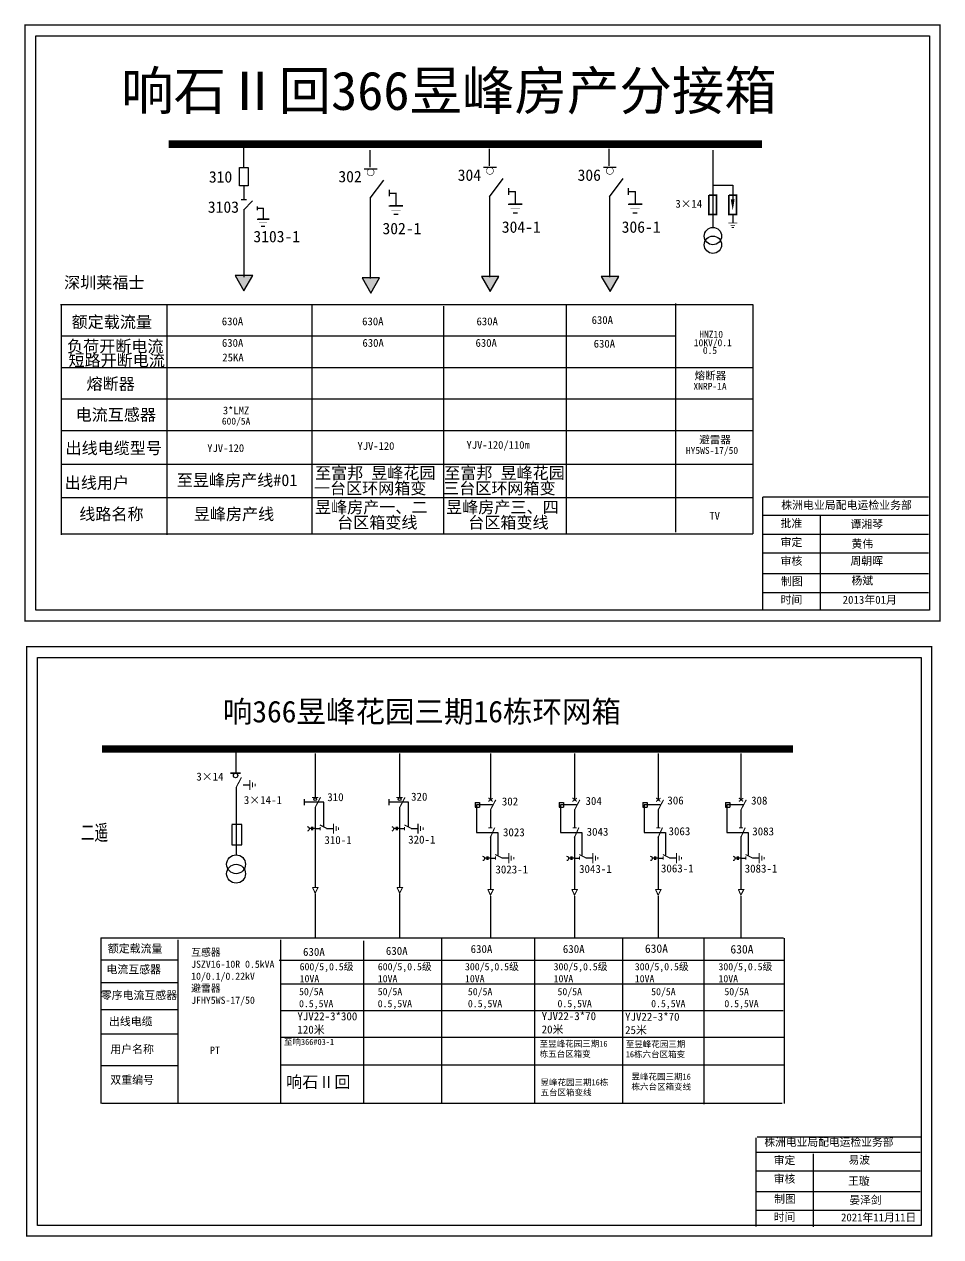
# Model space of a CAD drawing. Extents: x 464 to 583, y -18 to 37.
# Drawn here: x 463.7 to 501.8, y -13.4 to 37 of the extents above; entities that cross this region are included whole.
import ezdxf

# ---------------------------------------------------------------- set-up
doc = ezdxf.new("R2010")
doc.units = 0
doc.header["$LTSCALE"] = 0.774411
doc.linetypes.add('ACAD_ISO02W100', pattern=[15, 12, -3])
doc.linetypes.add('CENTER', pattern=[50.8, 31.75, -6.35, 6.35, -6.35])
doc.layers.get('0').update_dxf_attribs({"linetype": 'CONTINUOUS'})
for name, color, linetype in [('1', 7, 'CONTINUOUS'), ('2', 7, 'CONTINUOUS'), ('3', 7, 'CONTINUOUS')]:
    doc.layers.add(name, color=color, linetype=linetype)
doc.styles.add('HZ', font='')
doc.styles.add('hztxt_txtstyle_0.00_0_0', font='simkai.ttf')
doc.styles.add('hztxt_txtstyle_2.70_0_0', font='simkai.ttf', dxfattribs={"height": 2.7})
doc.styles.get("Standard").update_dxf_attribs({"font": '', "height": 2.5})
doc.styles.add('字体', font='simkai_0.ttf', dxfattribs={"height": 2.5})
doc.styles.add('宋体', font='', dxfattribs={"width": 0.65})
doc.styles.get('HZ').set_extended_font_data('SimSun')
doc.styles.get('Standard').set_extended_font_data('SimSun')
doc.styles.get('宋体').set_extended_font_data('SimSun')

# ---------------------------------------------------------------- blocks, each defined once
blk = doc.blocks.new('JD')
for points in [[(-2, 0.2), (-2, -0.2), (2, 0.2), (2, -0.2)], [(1, -1.2), (1, -0.8), (-1, -1.2), (-1, -0.8)], [(-0.5, -1.8), (-0.5, -2.2), (0.5, -1.8), (0.5, -2.2)]]:
    blk.add_trace(points)

msp = doc.modelspace()

# ---------------------------------------------------------------- hatches: boundary and pattern name
for points in [[(472.843, 25.958), (473.208, 26.591), (472.477, 26.591)], [(478.123, 25.861), (478.489, 26.494), (477.758, 26.494)], [(483.088, 25.923), (483.453, 26.556), (482.722, 26.556)], [(488.073, 25.923), (488.438, 26.556), (487.708, 26.556)]]:
    msp.add_hatch(color=0).paths.add_polyline_path(points)

# ---------------------------------------------------------------- linework, layer by layer
at = {"color": 0}
for p, q in [((472.835, 31.092), (472.835, 32.001)), ((478.094, 31.093), (478.094, 31.8)), ((483.058, 31.154), (483.058, 31.861)), ((488.043, 31.154), (488.043, 31.861)), ((477.852, 31.033), (478.38, 31.033)), ((482.816, 31.094), (483.344, 31.094)), ((487.802, 31.094), (488.33, 31.094)), ((472.834, 30.318), (472.834, 29.748)), ((478.099, 29.813), (478.099, 26.466)), ((478.881, 30.163), (478.881, 29.889)), ((478.887, 30.025), (479.181, 30.025)), ((479.181, 29.498), (479.181, 30.028)), ((483.063, 29.874), (483.063, 26.528)), ((483.845, 30.224), (483.845, 29.951)), ((488.049, 29.874), (488.049, 26.528)), ((488.83, 30.224), (488.83, 29.951)), ((472.732, 29.748), (472.946, 29.748)), ((472.821, 29.309), (473.206, 29.696)), ((472.839, 29.314), (472.839, 26.519)), ((473.394, 29.469), (473.394, 29.317)), ((473.399, 29.393), (473.651, 29.393)), ((473.651, 28.942), (473.651, 29.396)), ((478.874, 29.498), (479.199, 29.498)), ((478.883, 29.498), (479.459, 29.498)), ((479.459, 29.498), (478.926, 29.498)), ((479.105, 29.498), (479.258, 29.498)), ((473.388, 28.942), (473.666, 28.942)), ((473.395, 28.942), (473.889, 28.942)), ((473.889, 28.942), (473.432, 28.942)), ((473.586, 28.942), (473.717, 28.942)), ((479.258, 29.13), (479.074, 29.13)), ((473.717, 28.627), (473.56, 28.627)), ((465.238, 25.391), (465.238, 15.815)), ((469.64, 25.343), (469.64, 15.805)), ((475.665, 25.388), (475.665, 15.85)), ((481.139, 25.315), (481.139, 15.85)), ((486.251, 25.385), (486.251, 15.878)), ((472.51, 6.901), (472.51, 5.915)), ((475.805, 6.721), (475.805, 4.887)), ((479.321, 6.721), (479.321, 4.887)), ((483.097, 6.71), (483.097, 4.786)), ((486.595, 6.71), (486.595, 4.786)), ((490.074, 6.71), (490.074, 4.786)), ((493.517, 6.71), (493.517, 4.786)), ((472.515, 5.304), (472.515, 2.507)), ((472.81, 5.415), (473.092, 5.415)), ((482.458, 4.681), (482.638, 4.681)), ((482.458, 4.681), (482.458, 4.482)), ((482.638, 4.681), (482.638, 4.482)), ((485.956, 4.681), (486.135, 4.681)), ((485.956, 4.681), (485.956, 4.482)), ((486.135, 4.681), (486.135, 4.482)), ((489.435, 4.681), (489.615, 4.681)), ((489.435, 4.681), (489.435, 4.482)), ((489.615, 4.681), (489.615, 4.482)), ((492.878, 4.681), (493.058, 4.681)), ((492.878, 4.681), (492.878, 4.482)), ((493.058, 4.681), (493.058, 4.482)), ((475.805, 4.478), (475.805, 1.148)), ((479.321, 4.478), (479.321, 1.148)), ((482.458, 4.482), (482.638, 4.482)), ((483.097, 4.377), (483.097, 3.634)), ((485.956, 4.482), (486.135, 4.482)), ((486.595, 4.377), (486.595, 3.634)), ((489.435, 4.482), (489.615, 4.482)), ((490.074, 4.377), (490.074, 3.634)), ((492.878, 4.482), (493.058, 4.482)), ((493.517, 4.377), (493.517, 3.634)), ((475.805, 3.594), (476.013, 3.594)), ((476.284, 3.6), (476.566, 3.6)), ((479.321, 3.594), (479.528, 3.594)), ((479.799, 3.6), (480.081, 3.6)), ((483.097, 3.263), (483.097, 1.071)), ((486.595, 3.263), (486.595, 1.071)), ((490.074, 3.263), (490.074, 1.071)), ((493.517, 3.263), (493.517, 1.071)), ((483.097, 2.363), (483.305, 2.363)), ((483.575, 2.369), (483.858, 2.369)), ((486.595, 2.363), (486.802, 2.363)), ((487.073, 2.369), (487.355, 2.369)), ((490.074, 2.363), (490.282, 2.363)), ((490.552, 2.369), (490.834, 2.369)), ((493.517, 2.363), (493.725, 2.363)), ((493.995, 2.369), (494.278, 2.369)), ((470.128, -1.882), (466.917, -1.882)), ((470.116, -2.827), (466.905, -2.827)), ((470.116, -3.941), (466.905, -3.941)), ((470.104, -4.958), (466.892, -4.958)), ((470.115, -6.281), (466.904, -6.281))]:
    msp.add_line(p, q, dxfattribs=at)
for p, q in [((492.346, 31.807), (492.346, 28.576)), ((492.343, 30.356), (493.176, 30.356)), ((493.176, 30.356), (493.176, 29.747)), ((483.851, 30.086), (484.145, 30.086)), ((484.145, 29.56), (484.145, 30.09)), ((488.837, 30.086), (489.13, 30.086)), ((489.131, 29.56), (489.131, 30.09)), ((483.838, 29.56), (484.163, 29.56)), ((483.847, 29.56), (484.423, 29.56)), ((484.423, 29.56), (483.89, 29.56)), ((484.069, 29.56), (484.222, 29.56)), ((488.824, 29.56), (489.149, 29.56)), ((488.832, 29.56), (489.408, 29.56)), ((489.408, 29.56), (488.875, 29.56)), ((489.054, 29.56), (489.208, 29.56)), ((484.223, 29.192), (484.038, 29.192)), ((489.208, 29.192), (489.024, 29.192)), ((493.176, 29.107), (493.176, 28.793)), ((490.801, 25.431), (490.801, 15.922)), ((494.016, 25.391), (494.016, 15.85))]:
    msp.add_line(p, q)
at = {"linetype": 'Continuous'}
for p, q in [((465.219, 25.391), (494.016, 25.391)), ((465.238, 24.081), (490.801, 24.081)), ((474.106, 22.773), (494.016, 22.773)), ((465.238, 21.466), (494.016, 21.466)), ((465.238, 20.142), (494.016, 20.142)), ((465.238, 18.749), (494.016, 18.749)), ((465.238, 17.359), (494.016, 17.359)), ((465.238, 15.85), (494.016, 15.85))]:
    msp.add_line(p, q, dxfattribs=at)
at = {"color": 0, "linetype": 'Continuous'}
for p, q in [((465.238, 22.773), (474.162, 22.773)), ((466.898, -0.958), (495.296, -0.958)), ((466.91, -7.841), (466.91, -0.958)), ((481.065, -0.971), (481.065, -7.839)), ((484.933, -0.971), (484.933, -7.839)), ((488.593, -0.976), (488.593, -7.844)), ((491.973, -0.999), (491.973, -7.867)), ((495.313, -0.963), (495.313, -7.845)), ((470.099, -1.032), (470.099, -7.84)), ((474.361, -1.032), (474.361, -7.84)), ((477.817, -1.078), (477.817, -7.836)), ((474.309, -1.877), (495.306, -1.877)), ((474.361, -2.866), (495.313, -2.866)), ((474.361, -3.97), (495.279, -3.97)), ((474.361, -5.089), (495.335, -5.089)), ((474.361, -6.228), (495.306, -6.228)), ((495.233, -7.841), (466.933, -7.841)), ((494.151, -9.869), (500.976, -9.869)), ((496.52, -9.933), (496.52, -12.971)), ((494.151, -10.647), (500.976, -10.647)), ((494.151, -11.495), (500.976, -11.495)), ((494.151, -12.272), (500.976, -12.272))]:
    msp.add_line(p, q, dxfattribs=at)
at = {"color": 7, "linetype": 'Continuous'}
for p, q in [((494.425, 16.628), (501.328, 16.628)), ((496.821, 16.628), (496.821, 12.703)), ((494.425, 15.84), (501.328, 15.84)), ((494.425, 15.054), (501.328, 15.054)), ((494.425, 14.196), (501.328, 14.196)), ((494.425, 13.41), (501.328, 13.41))]:
    msp.add_line(p, q, dxfattribs=at)
at = {"color": 0, "linetype": 'ACAD_ISO02W100'}
for p, q in [((483.187, 4.577), (482.515, 4.577)), ((482.515, 4.577), (482.515, 3.434)), ((486.685, 4.577), (486.013, 4.577)), ((486.013, 4.577), (486.013, 3.434)), ((490.164, 4.577), (489.492, 4.577)), ((489.492, 4.577), (489.492, 3.434)), ((493.607, 4.577), (492.935, 4.577)), ((492.935, 4.577), (492.935, 3.434)), ((482.515, 3.434), (483.402, 3.434)), ((483.402, 3.434), (483.402, 2.491)), ((486.013, 3.434), (486.899, 3.434)), ((486.899, 3.434), (486.899, 2.491)), ((489.492, 3.434), (490.378, 3.434)), ((490.378, 3.434), (490.378, 2.491)), ((492.935, 3.434), (493.822, 3.434)), ((493.822, 3.434), (493.822, 2.491))]:
    msp.add_line(p, q, dxfattribs=at)
at = {"color": 0, "linetype": 'CENTER'}
for p, q in [((475.807, 0.879), (475.807, -0.962)), ((479.322, 0.879), (479.322, -0.962)), ((483.099, 0.776), (483.099, -0.952)), ((486.596, 0.776), (486.596, -0.952)), ((490.075, 0.776), (490.075, -0.952)), ((493.518, 0.776), (493.518, -0.952))]:
    msp.add_line(p, q, dxfattribs=at)
at = {"color": 7, "linetype": 'Continuous', "const_width": 0.0553}
msp.add_lwpolyline([(463.733, 37.016), (501.803, 37.016), (501.803, 12.227), (463.733, 12.227)], close=True, dxfattribs=at)
at = {"color": 7, "linetype": 'Continuous'}
msp.add_lwpolyline([(464.181, 36.568), (501.356, 36.568), (501.356, 12.675), (464.181, 12.675)], close=True, dxfattribs=at)
for points, const_width in [([(469.714, 32.055), (494.396, 32.055)], 0.322), ([(492.18, 29.94), (492.18, 29.128), (492.505, 29.128), (492.505, 29.94), (492.19, 29.94)], 0.0686), ([(493.013, 29.94), (493.013, 29.128), (493.338, 29.128), (493.338, 29.94), (493.023, 29.94)], 0.0686), ([(484.423, 29.56), (483.838, 29.56)], 0.0184), ([(484.323, 29.376), (483.938, 29.376)], 0.0184), ([(489.408, 29.56), (488.824, 29.56)], 0.0184), ([(489.308, 29.376), (488.924, 29.376)], 0.0184), ([(484.223, 29.192), (484.038, 29.192)], 0.0184), ([(489.208, 29.192), (489.024, 29.192)], 0.0184)]:
    msp.add_lwpolyline(points, dxfattribs=dict(const_width=const_width))
at = {"color": 0}
for points in [[(472.664, 31.092), (473.016, 31.092), (473.016, 30.322), (472.664, 30.322)], [(472.843, 25.958), (473.208, 26.591), (472.477, 26.591)], [(478.123, 25.861), (478.489, 26.494), (477.758, 26.494)], [(483.088, 25.923), (483.453, 26.556), (482.722, 26.556)], [(488.073, 25.923), (488.438, 26.556), (487.708, 26.556)]]:
    msp.add_lwpolyline(points, close=True, dxfattribs=at)
for points, const_width in [([(477.852, 31.033), (478.38, 31.033)], 0.0449), ([(482.816, 31.094), (483.344, 31.094)], 0.0449), ([(487.802, 31.094), (488.33, 31.094)], 0.0449), ([(479.459, 29.498), (478.874, 29.498)], 0.0184), ([(479.358, 29.314), (478.974, 29.314)], 0.0184), ([(473.889, 28.942), (473.388, 28.942)], 0.0158), ([(473.803, 28.784), (473.474, 28.784)], 0.0158), ([(479.258, 29.13), (479.074, 29.13)], 0.0184), ([(473.717, 28.627), (473.56, 28.627)], 0.0158), ([(466.933, 6.901), (495.687, 6.901)], 0.3), ([(472.285, 5.901), (472.705, 5.901)], 0.0713), ([(472.515, 5.293), (472.74, 5.719)], 0.0449), ([(475.673, 4.881), (475.938, 4.881)], 0.0449), ([(475.805, 4.467), (476.03, 4.893)], 0.0449), ([(479.189, 4.881), (479.453, 4.881)], 0.0449), ([(479.321, 4.467), (479.546, 4.893)], 0.0449), ([(483.012, 4.719), (483.194, 4.855)], 0.0449), ([(483.014, 4.868), (483.19, 4.722)], 0.0449), ([(483.097, 4.365), (483.322, 4.791)], 0.0449), ([(486.509, 4.719), (486.692, 4.855)], 0.0449), ([(486.511, 4.868), (486.687, 4.722)], 0.0449), ([(486.595, 4.365), (486.819, 4.791)], 0.0449), ([(489.989, 4.719), (490.171, 4.855)], 0.0449), ([(489.99, 4.868), (490.166, 4.722)], 0.0449), ([(490.074, 4.365), (490.299, 4.791)], 0.0449), ([(493.432, 4.719), (493.614, 4.855)], 0.0449), ([(493.433, 4.868), (493.609, 4.722)], 0.0449), ([(493.517, 4.365), (493.742, 4.791)], 0.0449), ([(476.001, 3.744), (476.301, 3.594)], 0.0449), ([(476.013, 3.663), (476.013, 3.525)], 0.0449), ([(479.517, 3.744), (479.816, 3.594)], 0.0449), ([(479.528, 3.663), (479.528, 3.525)], 0.0449), ([(483.017, 3.623), (483.183, 3.623)], 0.0449), ([(483.088, 3.208), (483.277, 3.632)], 0.0449), ([(486.514, 3.623), (486.681, 3.623)], 0.0449), ([(486.586, 3.208), (486.775, 3.632)], 0.0449), ([(489.994, 3.623), (490.16, 3.623)], 0.0449), ([(490.065, 3.208), (490.254, 3.632)], 0.0449), ([(493.437, 3.623), (493.603, 3.623)], 0.0449), ([(493.508, 3.208), (493.697, 3.632)], 0.0449), ([(483.293, 2.513), (483.593, 2.363)], 0.0449), ([(486.791, 2.513), (487.09, 2.363)], 0.0449), ([(490.27, 2.513), (490.57, 2.363)], 0.0449), ([(493.713, 2.513), (494.013, 2.363)], 0.0449), ([(483.305, 2.432), (483.305, 2.294)], 0.0449), ([(486.802, 2.432), (486.802, 2.294)], 0.0449), ([(490.282, 2.432), (490.282, 2.294)], 0.0449), ([(493.725, 2.432), (493.725, 2.294)], 0.0449), ([(475.695, 1.141), (475.924, 1.141), (475.807, 0.91), (475.698, 1.146)], 0.0449), ([(479.211, 1.141), (479.439, 1.141), (479.322, 0.91), (479.213, 1.146)], 0.0449), ([(482.987, 1.057), (483.216, 1.057), (483.099, 0.826), (482.99, 1.062)], 0.0449), ([(486.484, 1.057), (486.713, 1.057), (486.596, 0.826), (486.487, 1.062)], 0.0449), ([(489.964, 1.057), (490.192, 1.057), (490.075, 0.826), (489.966, 1.062)], 0.0449), ([(493.407, 1.057), (493.635, 1.057), (493.518, 0.826), (493.41, 1.062)], 0.0449)]:
    msp.add_lwpolyline(points, dxfattribs=dict(at, const_width=const_width))
at = {"color": 0, "const_width": 0.0224}
for points in [[(477.968, 30.886, 1), (478.259, 30.886, 1)], [(482.932, 30.947, 1), (483.223, 30.947, 1)], [(487.917, 30.947, 1), (488.209, 30.947, 1)]]:
    msp.add_lwpolyline(points, format="xyb", close=True, dxfattribs=at)
msp.add_lwpolyline([(493.176, 29.757, 0.16, 0, 0), (493.176, 29.3, 0, 0, 0)], format="xyseb")
at = {"color": 7, "linetype": 'Continuous', "const_width": 0.0553}
for points in [[(494.425, 17.379), (494.421, 12.716)], [(494.425, 17.379), (501.328, 17.379)]]:
    msp.add_lwpolyline(points, dxfattribs=at)
at = {"color": 0, "linetype": 'Continuous', "const_width": 0.0547}
msp.add_lwpolyline([(463.811, 11.155), (501.456, 11.155), (501.456, -13.356), (463.811, -13.356)], close=True, dxfattribs=at)
at = {"color": 0, "linetype": 'Continuous'}
msp.add_lwpolyline([(464.254, 10.712), (501.013, 10.712), (501.013, -12.913), (464.254, -12.913)], close=True, dxfattribs=at)
at = {"color": 0}
for points in [[(475.352, 4.813), (475.352, 4.563)], [(478.868, 4.813), (478.868, 4.563)], [(472.337, 3.755), (472.337, 2.915), (472.752, 2.915), (472.752, 3.764), (472.337, 3.764)], [(475.654, 3.596), (475.56, 3.596)], [(475.654, 3.659), (475.654, 3.523)], [(475.696, 3.659), (475.696, 3.523)], [(475.805, 3.596), (475.696, 3.596)], [(479.17, 3.596), (479.075, 3.596)], [(479.17, 3.659), (479.17, 3.523)], [(479.212, 3.659), (479.212, 3.523)], [(479.321, 3.596), (479.212, 3.596)], [(482.946, 2.365), (482.852, 2.365)], [(482.946, 2.428), (482.946, 2.292)], [(482.988, 2.428), (482.988, 2.292)], [(483.097, 2.365), (482.988, 2.365)], [(486.444, 2.365), (486.349, 2.365)], [(486.444, 2.428), (486.444, 2.292)], [(486.486, 2.428), (486.486, 2.292)], [(486.594, 2.365), (486.486, 2.365)], [(489.923, 2.365), (489.828, 2.365)], [(489.923, 2.428), (489.923, 2.292)], [(489.965, 2.428), (489.965, 2.292)], [(490.074, 2.365), (489.965, 2.365)], [(493.366, 2.365), (493.271, 2.365)], [(493.366, 2.428), (493.366, 2.292)], [(493.408, 2.428), (493.408, 2.292)], [(493.517, 2.365), (493.408, 2.365)]]:
    msp.add_lwpolyline(points, dxfattribs=at)
at = {"color": 0, "linetype": 'ACAD_ISO02W100'}
for points in [[(476.174, 3.665), (476.174, 4.688), (475.352, 4.688)], [(479.689, 3.665), (479.689, 4.688), (478.868, 4.688)]]:
    msp.add_lwpolyline(points, dxfattribs=at)
at = {"color": 0}
for points in [[(475.479, 3.673, -0.877934), (475.483, 3.491)], [(478.995, 3.673, -0.877934), (478.998, 3.491)], [(482.771, 2.442, -0.877934), (482.775, 2.26)], [(486.269, 2.442, -0.877934), (486.272, 2.26)], [(489.748, 2.442, -0.877934), (489.751, 2.26)], [(493.191, 2.442, -0.877934), (493.194, 2.26)]]:
    msp.add_lwpolyline(points, format="xyb", dxfattribs=at)
at = {"color": 0, "linetype": 'Continuous', "const_width": 0.0547}
for points in [[(494.151, -9.268), (494.147, -12.958)], [(494.181, -9.233), (501.006, -9.233)]]:
    msp.add_lwpolyline(points, dxfattribs=at)
for centre in [(492.353, 28.232), (492.353, 27.873)]:
    msp.add_circle(centre, 0.359)
at = {"color": 0}
for centre, radius in [((472.495, 5.8), 0.0914), ((475.805, 4.818), 0.0576), ((479.321, 4.818), 0.0576)]:
    msp.add_circle(centre, radius, dxfattribs=at)
at = {"layer": '2', "color": 0}
for p, q in [((478.099, 29.808), (478.666, 30.565)), ((483.063, 29.87), (483.63, 30.627)), ((488.049, 29.87), (488.616, 30.627))]:
    msp.add_line(p, q, dxfattribs=at)
for centre in [(472.517, 2.108), (472.517, 1.716)]:
    msp.add_circle(centre, 0.392, dxfattribs=at)

# ---------------------------------------------------------------- block references
at = {"xscale": 0.09608598572918936, "yscale": 0.09608598571586668, "zscale": 0.09608598573288869}
msp.add_blockref('JD', (493.181, 28.778), dxfattribs=at)
at = {"color": 0, "xscale": 0.1048396576378536, "yscale": 0.1048396576378536, "zscale": 0.104839657637854, "rotation": 90}
for p in [(473.096, 5.407), (476.57, 3.592), (480.085, 3.592), (483.862, 2.361), (487.359, 2.361), (490.839, 2.361), (494.282, 2.361)]:
    msp.add_blockref('JD', p, dxfattribs=at)

# ---------------------------------------------------------------- texts
at = {"color": 0}
for s, height, p in [('310', 0.4762, (471.385, 30.457)), ('302', 0.4762, (476.773, 30.47)), ('304', 0.4762, (481.737, 30.531)), ('306', 0.4762, (486.723, 30.531)), ('3103', 0.4762, (471.342, 29.203)), ('302-1', 0.4762, (478.607, 28.31)), ('304-1', 0.4762, (483.571, 28.372)), ('306-1', 0.4762, (488.557, 28.372)), ('3103-1', 0.4762, (473.237, 27.976)), ('630A', 0.3268, (471.923, 24.524)), ('630A', 0.3268, (477.761, 24.524)), ('630A', 0.3268, (482.519, 24.524)), ('630A', 0.3268, (487.307, 24.578)), ('630A', 0.3268, (471.928, 23.628)), ('630A', 0.3268, (477.774, 23.628)), ('630A', 0.3268, (482.477, 23.628)), ('630A', 0.3268, (487.394, 23.595)), ('25KA', 0.3268, (471.945, 23.023)), ('3*LMZ', 0.3224, (471.969, 20.821)), ('YJV-120/110m', 0.32236, (482.103, 19.387)), ('YJV-120', 0.3224, (471.317, 19.255)), ('YJV-120', 0.3224, (477.568, 19.343))]:
    msp.add_text(s, height=height, dxfattribs=at).set_placement(p)
for s, height, p in [('3×14', 0.3268, (490.793, 29.414)), ('熔断器', 0.3224, (491.587, 22.269)), ('避雷器', 0.3224, (491.78, 19.604))]:
    msp.add_text(s, height=height).set_placement(p)
at = {"color": 0, "style": 'HZ'}
for s, height, p in [('深圳莱福士', 0.4902, (465.362, 26.055)), ('额定载流量', 0.4902, (465.676, 24.418)), ('负荷开断电流', 0.4902, (465.483, 23.407)), ('短路开断电流', 0.4902, (465.546, 22.826)), ('熔断器', 0.4902, (466.297, 21.843)), ('电流互感器', 0.4902, (465.843, 20.559)), ('600/5A', 0.2901, (471.925, 20.392)), ('出线电缆型号', 0.4902, (465.421, 19.172)), ('至富邦 昱峰花园', 0.4902, (475.801, 18.136)), ('至富邦 昱峰花园', 0.4902, (481.177, 18.136)), ('出线用户', 0.4902, (465.39, 17.729)), ('至昱峰房产线#01', 0.4902, (470.053, 17.837)), ('一台区环网箱变', 0.4902, (475.754, 17.503)), ('三台区环网箱变', 0.4902, (481.13, 17.503)), ('昱峰房产一、二', 0.4902, (475.801, 16.713)), ('昱峰房产三、四', 0.4902, (481.255, 16.713)), ('线路名称', 0.4902, (465.995, 16.428)), ('  昱峰房产线 ', 0.4902, (470.092, 16.427)), ('台区箱变线', 0.4902, (476.72, 16.079)), ('台区箱变线', 0.4902, (482.174, 16.079)), ('响石Ⅱ回', 0.4902, (474.6, -7.191))]:
    msp.add_text(s, height=height, dxfattribs=at).set_placement(p)
at = {"style": 'HZ'}
for s, height, p in [('HNZ10', 0.2901, (491.787, 24.005)), ('10KV/0.1', 0.2901, (491.559, 23.653)), ('0.5', 0.2901, (491.935, 23.333)), ('XNRP-1A', 0.2901, (491.543, 21.84)), ('HY5WS-17/50', 0.29012, (491.23, 19.175))]:
    msp.add_text(s, height=height, dxfattribs=at).set_placement(p)
at = {"color": 0, "linetype": 'Continuous', "style": 'hztxt_txtstyle_2.70_0_0'}
for s, p in [('3×14', (470.864, 5.587)), ('310', (476.311, 4.734)), ('320', (479.797, 4.752)), ('3×14-1', (472.839, 4.613)), ('302', (483.572, 4.554)), ('304', (487.052, 4.575)), ('306', (490.458, 4.596)), ('308', (493.941, 4.591)), ('3023', (483.62, 3.273)), ('3043', (487.1, 3.294)), ('3063', (490.507, 3.315)), ('3083', (493.99, 3.31)), ('310-1', (476.191, 2.949)), ('320-1', (479.677, 2.967)), ('3023-1', (483.306, 1.726)), ('3043-1', (486.786, 1.747)), ('3063-1', (490.192, 1.769)), ('3083-1', (493.675, 1.763))]:
    msp.add_text(s, height=0.3328, dxfattribs=at).set_placement(p)
at = {"color": 0, "insert": (467.739, 35.08), "char_height": 1.6, "width": 31.24444, "attachment_point": 1, "style": 'HZ'}
msp.add_mtext('{\\fKaiTi_GB2312|b0|i0|c134|p49;响石Ⅱ回366昱峰房产分接箱}', dxfattribs=at)
at = {"color": 7, "linetype": 'Continuous', "attachment_point": 1, "style": '字体'}
for s, insert, char_height, width in [('株洲电业局配电运检业务部', (495.195, 17.212), 0.33203, 9.0776), ('{\\fKaiTi_GB2312|b0|i0|c134|p49;批准}', (495.166, 16.455), 0.33203, 2.59668), ('谭湘琴', (498.072, 16.417), 0.332, 2.59668), ('\\f\uffbfﾬￌ￥_GB2312|b0|i0|c134|p49;审定', (495.166, 15.667), 0.33203, 2.59668), ('黄伟', (498.115, 15.598), 0.332, 2.59668), ('\\f\uffbfﾬￌ￥_GB2312|b0|i0|c134|p49;审核', (495.166, 14.885), 0.33203, 2.59668), ('周朝晖', (498.072, 14.891), 0.332, 2.59668), ('杨斌', (498.115, 14.072), 0.332, 2.59668), ('\\f\uffbfﾬￌ￥_GB2312|b0|i0|c134|p49;制图', (495.184, 14.042), 0.33203, 2.59668), ('\\f\uffbfﾬￌ￥_GB2312|b0|i0|c134|p49;时间', (495.166, 13.28), 0.33203, 2.59668), ('2013年01月', (497.748, 13.273), 0.332, 2.59668)]:
    msp.add_mtext(s, dxfattribs=dict(at, insert=insert, char_height=char_height, width=width))
at = {"color": 0, "linetype": 'Continuous', "attachment_point": 1}
for s, insert, char_height, width, style in [('{\\fSimSun|b0|i0|c134|p2;\\C256;响366昱峰花园三期16栋环网箱}', (471.965, 8.909), 0.9, 27.16927, '字体'), ('{\\fSimSun|b0|i0|c134|p2;额定载流量}', (467.182, -1.231), 0.33282, 5.36557, 'hztxt_txtstyle_2.70_0_0'), ('\\A1;{\\fSimSun|b0|i0|c134|p2;互感器\\PJSZV16-10R 0.5kVA\\P10/0.1/0.22kV\\P避雷器\\PJFHY5WS-17/50}', (470.649, -1.399), 0.29954, 5.52338, 'hztxt_txtstyle_2.70_0_0'), ('{\\fSimSun|b0|i0|c134|p2;630A}', (475.302, -1.368), 0.33282, 5.36557, 'hztxt_txtstyle_2.70_0_0'), ('{\\fSimSun|b0|i0|c134|p2;630A}', (478.748, -1.328), 0.33282, 5.36557, 'hztxt_txtstyle_2.70_0_0'), ('{\\fSimSun|b0|i0|c134|p2;630A}', (482.273, -1.25), 0.33282, 5.36557, 'hztxt_txtstyle_2.70_0_0'), ('{\\fSimSun|b0|i0|c134|p2;630A}', (486.11, -1.25), 0.33282, 5.36557, 'hztxt_txtstyle_2.70_0_0'), ('{\\fSimSun|b0|i0|c134|p2;630A}', (489.524, -1.222), 0.35272, 2.83619, 'hztxt_txtstyle_0.00_0_0'), ('{\\fSimSun|b0|i0|c134|p2;630A}', (493.081, -1.25), 0.35272, 2.83619, 'hztxt_txtstyle_0.00_0_0'), ('\\A1;{\\fSimSun|b0|i0|c134|p2;600/5,0.5级\\P10VA}', (475.161, -2.001), 0.29954, 5.52338, 'hztxt_txtstyle_2.70_0_0'), ('\\A1;{\\fSimSun|b0|i0|c134|p2;600/5,0.5级\\P10VA}', (478.413, -2.001), 0.29954, 5.52338, 'hztxt_txtstyle_2.70_0_0'), ('\\A1;{\\fSimSun|b0|i0|c134|p2;300/5,0.5级\\P10VA}', (482.039, -2.001), 0.29954, 5.52338, 'hztxt_txtstyle_2.70_0_0'), ('\\A1;{\\fSimSun|b0|i0|c134|p2;300/5,0.5级\\P10VA}', (485.727, -2.001), 0.29954, 5.52338, 'hztxt_txtstyle_2.70_0_0'), ('\\A1;{\\fSimSun|b0|i0|c134|p2;300/5,0.5级\\P10VA}', (489.104, -2.001), 0.29954, 5.52338, 'hztxt_txtstyle_2.70_0_0'), ('\\A1;{\\fSimSun|b0|i0|c134|p2;300/5,0.5级\\P10VA}', (492.584, -2.001), 0.29954, 5.52338, 'hztxt_txtstyle_2.70_0_0'), ('{\\fSimSun|b0|i0|c134|p2;电流互感器}', (467.124, -2.097), 0.33282, 5.36557, 'hztxt_txtstyle_2.70_0_0'), ('{\\fSimSun|b0|i0|c134|p2;50/5A\\P0.5,5VA}', (475.136, -3.038), 0.29954, 5.36557, 'hztxt_txtstyle_2.70_0_0'), ('{\\fSimSun|b0|i0|c134|p2;50/5A\\P0.5,5VA}', (478.41, -3.038), 0.29954, 5.36557, 'hztxt_txtstyle_2.70_0_0'), ('{\\fSimSun|b0|i0|c134|p2;50/5A\\P0.5,5VA}', (482.16, -3.038), 0.29954, 5.36557, 'hztxt_txtstyle_2.70_0_0'), ('{\\fSimSun|b0|i0|c134|p2;50/5A\\P0.5,5VA}', (485.889, -3.038), 0.29954, 5.36557, 'hztxt_txtstyle_2.70_0_0'), ('{\\fSimSun|b0|i0|c134|p2;50/5A\\P0.5,5VA}', (489.784, -3.038), 0.29954, 5.36557, 'hztxt_txtstyle_2.70_0_0'), ('{\\fSimSun|b0|i0|c134|p2;50/5A\\P0.5,5VA}', (492.829, -3.038), 0.29954, 5.36557, 'hztxt_txtstyle_2.70_0_0'), ('{\\fSimSun|b0|i0|c134|p2;零序电流互感器}', (466.888, -3.17), 0.33282, 5.36557, 'hztxt_txtstyle_2.70_0_0'), ('{\\fSimSun|b0|i0|c134|p2;YJV22-3*300\\P120米}', (475.069, -4.048), 0.33282, 5.36557, 'hztxt_txtstyle_2.70_0_0'), ('{\\fSimSun|b0|i0|c134|p2;YJV22-3*70\\P20米}', (485.229, -4.04), 0.33282, 5.36557, 'hztxt_txtstyle_2.70_0_0'), ('{\\fSimSun|b0|i0|c134|p2;出线电缆}', (467.228, -4.262), 0.33282, 5.36557, 'hztxt_txtstyle_2.70_0_0'), ('{\\fSimSun|b0|i0|c134|p2;YJV22-3*70\\P25米}', (488.699, -4.066), 0.33282, 5.36557, 'hztxt_txtstyle_2.70_0_0'), ('{\\fSimSun|b0|i0|c134|p2;用户名称}', (467.285, -5.416), 0.33282, 5.36557, 'hztxt_txtstyle_2.70_0_0'), ('{\\fSimSun|b0|i0|c134|p2;PT}', (471.433, -5.476), 0.30072, 2.33958, 'hztxt_txtstyle_0.00_0_0'), ('{\\fSimSun|b0|i0|c134|p2;至响366#03-1}', (474.509, -5.156), 0.25295, 3.15275, 'hztxt_txtstyle_2.70_0_0'), ('{\\fSimSun|b0|i0|c134|p2;至\\C256;昱峰花园三期16栋五台区箱变}', (485.144, -5.231), 0.25295, 3.1109, 'hztxt_txtstyle_2.70_0_0'), ('{\\fSimSun|b0|i0|c134|p2;至\\C256;昱峰花园三期16栋六台区箱变}', (488.728, -5.245), 0.25295, 2.66764, 'hztxt_txtstyle_2.70_0_0'), ('{\\fSimSun|b0|i0|c134|p2;双重编号}', (467.285, -6.694), 0.33282, 5.36557, 'hztxt_txtstyle_2.70_0_0'), ('{\\fSimSun|b0|i0|c134|p2;\\C256;昱峰花园三期16栋五台区箱变\\C0;线}', (485.18, -6.834), 0.25295, 3.1109, 'hztxt_txtstyle_2.70_0_0'), ('{\\fSimSun|b0|i0|c134|p2;\\C256;昱峰花园三期16栋六台区箱变\\C0;线}', (488.965, -6.597), 0.25295, 2.64127, 'hztxt_txtstyle_2.70_0_0'), ('株洲电业局配电运检业务部', (494.492, -9.28), 0.32832, 8.97604, '字体'), ('\\f\uffbfﾬￌﾣﾤ_GB2312|b0|i0|c134|p49;审定', (494.884, -10.04), 0.32832, 2.56763, '字体'), ('易波', (497.994, -10.02), 0.3283, 2.56763, '字体'), ('\\f\uffbfﾬￌﾣﾤ_GB2312|b0|i0|c134|p49;审核', (494.884, -10.813), 0.32832, 2.56763, '字体'), ('王璇', (497.978, -10.901), 0.3283, 2.56763, '字体'), ('\\f\uffbfﾬￌﾣﾤ_GB2312|b0|i0|c134|p49;制图', (494.902, -11.647), 0.32832, 2.56763, '字体'), ('晏泽剑', (498.026, -11.691), 0.3283, 2.56763, '字体'), ('\\f\uffbfﾬￌﾣﾤ_GB2312|b0|i0|c134|p49;时间', (494.884, -12.4), 0.32832, 2.56763, '字体'), ('2021{\\fSimSun|b0|i0|c134|p2;年}11{\\fSimSun|b0|i0|c134|p2;月11日}', (497.683, -12.414), 0.32832, 4.80244, '字体')]:
    msp.add_mtext(s, dxfattribs=dict(at, insert=insert, char_height=char_height, width=width, style=style))
at = {"layer": '1'}
msp.add_text('TV', height=0.3224, dxfattribs=at).set_placement((492.206, 16.439))
at = {"layer": '3', "color": 0, "style": '宋体', "width": 0.65}
msp.add_text('二遥', height=0.643, dxfattribs=at).set_placement((466.056, 3.107, -0.009))

doc.saveas('drawing.dxf')
